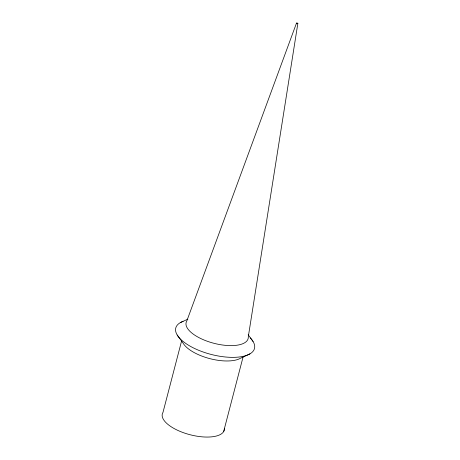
<?xml version="1.0" encoding="UTF-8"?>
<svg xmlns="http://www.w3.org/2000/svg" width="460" height="460" viewBox="0 0 460 460"><rect width="100%" height="100%" fill="white"/><g stroke="black" fill="none" stroke-linecap="round" stroke-linejoin="round"><path stroke-width="0.69" d="M297.844 23.466L248.285 336.864A32.022 13.127 14.6 0 1 213.929 343.298A32.022 13.127 14.6 0 1 186.812 320.948L296.493 23.121M181.729 340.457L162.989 412.39A32.022 13.127 14.6 0 0 190.106 434.746A32.022 13.127 14.6 0 0 224.463 428.312M223.629 431.635L243.087 356.931M180.308 322.644L187.835 319.154M249.947 353.855L240.545 358.219A32.022 13.127 14.6 0 1 209.927 358.662A32.022 13.127 14.6 0 1 183.264 343.384L177.198 335.018M248.204 334.788L253.058 341.481M250.355 337.985A40.67 16.669 14.6 0 1 238.458 357.086A40.67 16.669 14.6 0 1 187.197 344.396A40.67 16.669 14.6 0 1 183.063 321.333M296.688 23.443A0.707 0.287 14.6 0 0 297.827 23.54A0.707 0.287 14.6 0 0 296.964 23.006A0.707 0.287 14.6 0 0 296.688 23.443"/></g></svg>
